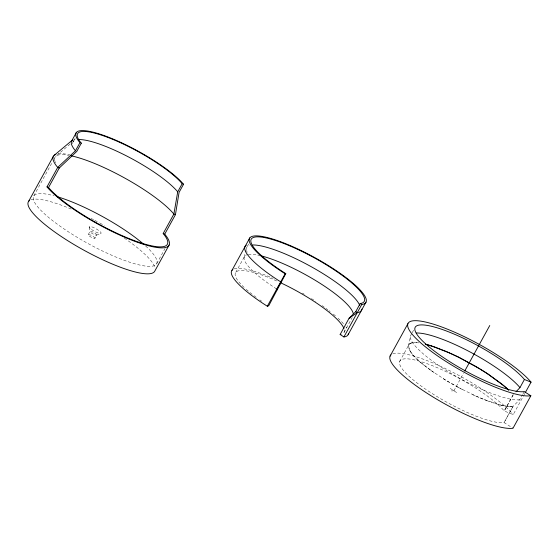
<?xml version="1.0" encoding="UTF-8"?>
<svg xmlns="http://www.w3.org/2000/svg" width="559" height="559" viewBox="0 0 559 559"><rect width="100%" height="100%" fill="white"/><g stroke="black" fill="none" stroke-linecap="round" stroke-linejoin="round"><path stroke-width="0.42" stroke-dasharray="2.79 2.1" d="M409.761 350.556L408.384 346.398L410.592 335.659L411.808 333.45M411.249 343.072L414.058 342.583L418.915 342.884C398.923 339.432 413.429 358.053 421.151 362.854M244.178 257.14L245.226 252.961M245.436 252.13L246.491 247.958M33.799 195.867L52.273 162.264M54.37 158.449L55.208 156.918M73.278 141.546L75.304 137.856M88.252 234.626L90.034 231.384M94.89 238.309A3.794 0.825 28.8 0 0 90.299 234.941A3.794 0.825 28.8 0 0 89.517 236.15A3.794 0.825 28.8 0 0 94.89 238.309L96.672 235.059A3.794 0.825 28.8 0 0 92.081 231.699A3.794 0.825 28.8 0 0 91.306 232.907A3.794 0.825 28.8 0 0 96.672 235.059M156.779 263.548L165.01 248.566M247.413 246.191L248.629 243.983M235.751 272.38L244.667 256.155M344.092 332.319L352.205 317.568M412.214 332.71L413.835 329.761M399.65 361.526L408.573 345.294M453.887 390.776L463.481 373.321M513.176 394.773L504.253 411.005A61.665 13.451 28.8 0 0 420.934 361.638A61.665 13.451 28.8 0 0 420.578 385.64A61.665 13.451 28.8 0 0 504.078 422.576L513.008 428.229M509.186 406.463L513.043 406.379L504.078 422.576L513.043 406.379L519.779 399.706L522.616 394.542M523.021 393.809L524.237 391.593M513.211 394.794L504.253 411.005L513.211 414.596L523.58 395.73M524 394.975L524.824 393.466M408.594 345.106L409.866 343.708M56.794 155.437L70.092 144.131M72.754 141.867L74.081 140.735M410.02 343.61L411.047 343.135M96.441 235.178L100.697 233.501M513.001 406.351C504.197 406.98 495.679 403.731 487.497 400.873M451.476 390.937L455.837 390.65M509.053 406.456L506.929 406.239M506.524 406.19L504.225 405.813M503.771 405.722L501.178 405.163M500.983 405.114L483.801 399.447M487.315 400.81L475.29 395.828L458.527 387.534M483.151 399.182L479.685 397.749M479.014 397.463L475.36 395.863M475.08 395.73L471.097 393.892M462.579 389.679L445.775 380.239L430.807 370.358M458.24 387.38L454.481 385.312M453.782 384.92L450.17 382.852M449.485 382.447L445.844 380.274M445.572 380.113L441.771 377.751M450.24 388.4L457.206 392.935M434.175 372.734L421.276 362.966L412.521 354.42M430.584 370.198L427.614 368.004M427.076 367.598L424.379 365.502M423.89 365.111L421.325 363.001M412.416 354.301L411.117 352.624M410.9 352.331L409.908 350.821M89.154 227.101L90.027 231.622M392.837 353.798A72.628 15.841 28.8 0 1 451.358 371.532A72.628 15.841 28.8 0 1 513.211 414.596M519.779 399.706A64.509 14.073 28.8 0 1 453.384 374.733A64.509 14.073 28.8 0 1 410.592 335.659M55.641 162.781A70.203 15.317 28.8 0 1 55.11 161.572M54.915 161.006A70.203 15.317 28.8 0 1 56.131 156.003M57.444 155.318A70.203 15.317 28.8 0 1 68.869 155.346M58.283 153.795A72.097 15.729 28.8 0 1 69.798 154.815M30.871 199.787A72.097 15.729 28.8 0 1 72.873 209.786M91.138 218.422A72.097 15.729 28.8 0 1 94.108 219.966M94.841 220.365A72.097 15.729 28.8 0 1 99.278 222.755M100.012 223.167A72.097 15.729 28.8 0 1 104.4 225.633M124.343 238.113A72.097 15.729 28.8 0 1 155.081 268.145M145.668 246.023A70.203 15.317 28.8 0 1 132.818 263.198A70.203 15.317 28.8 0 1 47.368 216.368A70.203 15.317 28.8 0 1 53.95 195.755M276.544 288.919A61.93 13.507 28.8 0 1 246.736 254.792M248.287 254.422A61.93 13.507 28.8 0 1 256.993 254.939M257.72 255.079A61.93 13.507 28.8 0 1 260.012 255.575M344.358 329.964A61.93 13.507 28.8 0 1 342.387 333.891M261.689 301.217A61.93 13.507 28.8 0 1 259.802 299.91M256.176 297.311A61.93 13.507 28.8 0 1 253.437 295.257M252.123 294.244A61.93 13.507 28.8 0 1 245.135 288.367M244.129 287.438A61.93 13.507 28.8 0 1 277.746 281.443M247.211 252.221A64.509 14.073 28.8 0 1 246.596 250.607M246.351 249.188A64.509 14.073 28.8 0 1 249.153 245.513M234.179 268.886A66.409 14.485 28.8 0 1 273.148 278.354M302.307 293.098A66.409 14.485 28.8 0 1 304.299 294.258M311.447 298.59A66.409 14.485 28.8 0 1 315.821 301.392M322.047 305.598A66.409 14.485 28.8 0 1 325.296 307.925M325.932 308.386A66.409 14.485 28.8 0 1 327.791 309.763M328.992 310.678A66.409 14.485 28.8 0 1 330.166 311.587M333.29 314.095A66.409 14.485 28.8 0 1 336.93 317.212M338.048 318.225A66.409 14.485 28.8 0 1 344.365 324.786M345.951 326.868A66.409 14.485 28.8 0 1 346.797 328.161M73.844 139.282A63.446 13.842 28.8 0 1 75.388 138.884M72.74 143.754A61.776 13.479 28.8 0 1 75.248 140.134M91.445 229.407A6.834 1.488 28.8 0 0 101.109 233.285A6.834 1.488 28.8 0 0 92.85 227.233A6.834 1.488 28.8 0 0 91.445 229.407"/><path stroke-width="0.84" d="M175.435 214.677L179.076 192.373L183.534 184.26A63.446 13.842 28.8 0 0 111.562 138.415A63.446 13.842 28.8 0 0 79.071 141.623L81.293 143.209L76.835 151.321L59.254 168.028L48.549 187.503L49.506 188.649A70.203 15.317 28.8 0 0 130.478 239.14A70.203 15.317 28.8 0 0 163.179 233.529L164.73 234.151L175.435 214.677L173.884 214.055A70.203 15.317 28.8 0 0 71.028 155.765M183.534 184.26L182.171 183.715L177.713 191.828L173.884 214.055L163.179 233.529M232.886 269.501A66.409 14.485 28.8 0 0 266.147 305.48L267.328 306.22L268.697 305.815L285.782 273.644L284.671 272.946A64.509 14.073 28.8 0 1 255.232 237.016A64.509 14.073 28.8 0 1 328.671 266.259A64.509 14.073 28.8 0 1 361.107 303.383L360.206 303.523L355.748 311.636L349.061 318.267L340.145 334.492L343.911 336.951L344.833 336.811A66.409 14.485 28.8 0 0 348.488 333.457M28.572 201.429L53.552 155.996M76.276 132.623L71.818 140.735A63.446 13.842 28.8 0 0 74.606 149.735L75.472 150.769L57.703 167.407L46.998 186.881L47.983 188.062A72.097 15.729 28.8 0 0 131.141 239.916A72.097 15.729 28.8 0 0 164.73 234.151M75.472 150.769L79.93 142.657M169.146 244.982L154.878 270.94A72.097 15.729 28.8 0 1 81.286 248.748A72.097 15.729 28.8 0 1 29.515 200.485M231.971 270.346L249.81 237.889M267.328 306.22L285.167 273.763L285.782 273.644M343.911 336.951L361.75 304.501L362.679 304.362A66.409 14.485 28.8 0 0 329.286 266.14A66.409 14.485 28.8 0 0 253.688 236.038A66.409 14.485 28.8 0 0 283.993 273.03L285.167 273.763M348.152 334.624L365.991 302.167M390.084 356.125L407.923 323.675M464.732 371.043L489.768 325.513M516.027 391.796L519.961 387.597L524.419 379.484L531.05 382.146L525.243 392.711M524.419 379.484A64.509 14.073 28.8 0 0 437.257 327.847A64.509 14.073 28.8 0 0 436.879 352.946A64.509 14.073 28.8 0 0 524.237 391.593L530.847 395.779L513.008 428.229A72.628 15.841 28.8 0 1 435.426 398.441A72.628 15.841 28.8 0 1 390.909 354.923M54.496 155.06L72.649 139.904M361.869 309.12A66.409 14.485 28.8 0 1 358.214 312.474L357.292 312.614L349.061 318.267L349.927 318.134M277.62 289.59L276.251 289.995L281.324 281.764L279.528 281.142A66.409 14.485 28.8 0 1 246.267 245.163M340.145 334.492L341.004 334.359M425.371 344.176L434.567 346.943L446.089 351.422M426 344.309L427.446 344.714M427.921 344.854L430.968 345.755M431.108 345.804L449.981 353.12M59.254 168.028L57.703 167.407L56.718 166.226A72.097 15.729 28.8 0 1 55.851 154.354M46.998 186.881L48.549 187.503M446.208 351.471L458.764 357.264L475.611 366.355M450.575 353.393L454.264 355.098M454.872 355.384L458.764 357.264M458.883 357.327L479.496 368.661M475.73 366.418L487.714 373.859L501.353 383.691M480.076 369.017L483.605 371.204M360.206 303.523L361.75 304.501M355.748 311.636L357.292 312.614M484.171 371.567L487.714 373.859M487.825 373.929L504.092 385.934M501.451 383.767L508.767 390.133M504.498 386.283L506.81 388.295M507.174 388.631L508.613 389.937M81.293 143.209L80.454 142.196A61.776 13.479 28.8 0 1 112.093 139.079A61.776 13.479 28.8 0 1 182.171 183.715M530.847 395.779A72.628 15.841 28.8 0 1 432.491 352.268A72.628 15.841 28.8 0 1 432.918 324.01A72.628 15.841 28.8 0 1 531.05 382.146M416.308 333.024A64.509 14.073 28.8 0 1 469.364 351.59A64.509 14.073 28.8 0 1 519.961 387.597M78.595 139.561A61.776 13.479 28.8 0 1 129.422 157.428A61.776 13.479 28.8 0 1 177.713 191.828M57.053 196.635A70.203 15.317 28.8 0 1 143.223 243.857M261.619 255.973A61.93 13.507 28.8 0 1 319.308 282.819A61.93 13.507 28.8 0 1 353.281 313.739M280.66 282.784A61.93 13.507 28.8 0 1 343.946 328.503M252.745 244.968A64.509 14.073 28.8 0 1 313.054 267.733A64.509 14.073 28.8 0 1 359.71 305.396"/></g></svg>
